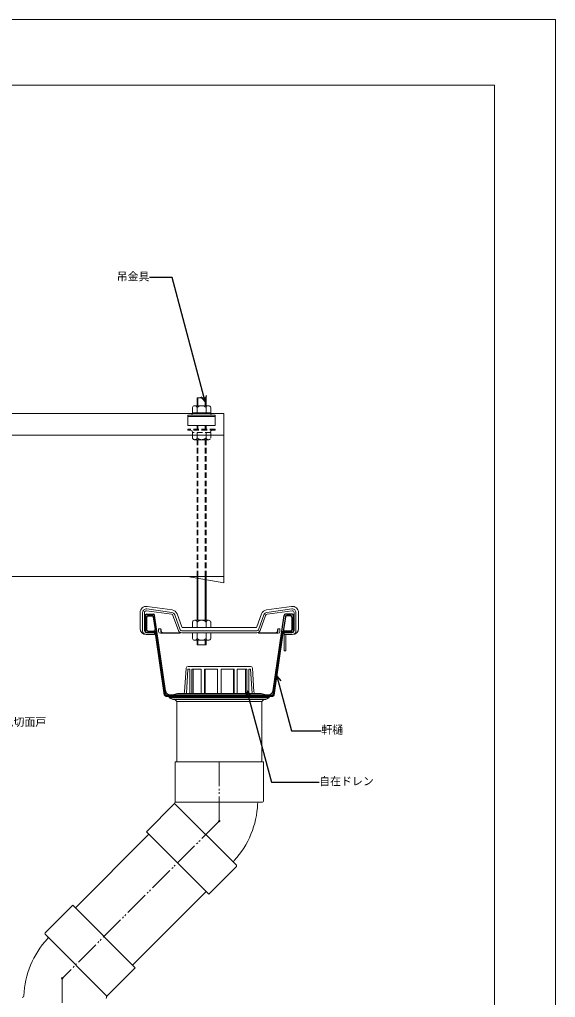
# Model space of a CAD drawing. Units: millimetres at full size, sheet at 1:3; details may follow other scales. Extents: x -1262 to 1258, y -891 to 1034.
# Drawn here: x 669 to 1258, y -184 to 891 of the extents above; entities that cross this region are included whole.
import ezdxf
from ezdxf.enums import TextEntityAlignment as Align

# ---------------------------------------------------------------- set-up
doc = ezdxf.new("R2010")
doc.units = ezdxf.units.MM
doc.header["$LTSCALE"] = 3
doc.header["$PDMODE"] = 32
doc.header["$PDSIZE"] = 1.5
doc.linetypes.add('DASHED2', pattern=[3, 2, -1])
doc.linetypes.add('DOUBLE_CHAIN2', pattern=[12.8, 9, -1, 0.6, -0.6, 0.6, -1])
for name, color, linetype, lineweight in [('0-0_補助1', 4, 'Continuous', 5), ('0-6_名称1', 5, 'Continuous', 25), ('0-B_屋根1', 6, 'Continuous', 20), ('1-8_樋', 134, 'Continuous', 30), ('1-9_吊金具', 3, 'Continuous', 9), ('1-B_ドレン', 3, 'Continuous', 9), ('1-D_竪樋', 6, 'Continuous', 20), ('5-B_枠2', 4, 'Continuous', 5)]:
    doc.layers.add(name, color=color, linetype=linetype, lineweight=lineweight)
doc.styles.add('ＭＳ ゴシック', font='')
doc.styles.get('ＭＳ ゴシック').set_extended_font_data('MS Gothic')

msp = doc.modelspace()

# ---------------------------------------------------------------- linework, layer by layer
at = {"layer": '0-0_補助1'}
msp.add_lwpolyline([(1191.647, -819), (1191.647, 819), (-1194.647, 819), (-1194.647, -819)], dxfattribs=at)
at = {"layer": '0-6_名称1'}
for p, q in [((873.296, 471.379), (868.846, 476.399)), ((873.296, 471.379), (874.641, 477.951)), ((952.041, 169.46), (950.696, 162.887)), ((952.041, 169.46), (956.492, 164.44)), ((919.176, 153.151), (917.831, 146.579)), ((919.176, 153.151), (923.627, 148.132))]:
    msp.add_line(p, q, dxfattribs=at)
for points in [[(873.296, 471.379), (836.811, 607.546), (812.026, 607.546)], [(952.041, 169.46), (968.121, 109.447), (1000.992, 109.447)], [(919.176, 153.151), (946.064, 52.803), (998.66, 52.803)]]:
    msp.add_lwpolyline(points, dxfattribs=at)
at = {"layer": '0-B_屋根1'}
for p, q in [((893.936, 458.072), (-885.674, 458.072)), ((893.936, 458.072), (893.936, 279.072)), ((-885.674, 434.072), (893.936, 434.072)), ((893.936, 279.072), (-885.674, 279.072))]:
    msp.add_line(p, q, dxfattribs=at)
msp.add_lwpolyline([(893.936, 279.072), (893.936, 272.072), (853.936, 279.072)], dxfattribs=at)
at = {"layer": '1-8_樋'}
for p, q in [((808.826, 237.372), (816.045, 237.372)), ((810.426, 237.372), (814.662, 237.372)), ((968.826, 237.372), (961.607, 237.372)), ((807.326, 235.872), (807.326, 218.872)), ((808.726, 234.272), (808.726, 220.472)), ((808.926, 234.272), (808.926, 220.472)), ((810.426, 235.972), (814.662, 235.972)), ((810.426, 235.772), (814.662, 235.772)), ((816.146, 234.488), (818.155, 220.688)), ((829.587, 153.252), (817.53, 236.088)), ((948.065, 153.252), (960.122, 236.088)), ((961.506, 234.488), (959.498, 220.688)), ((967.226, 235.972), (962.991, 235.972)), ((967.226, 235.772), (962.991, 235.772)), ((968.726, 234.272), (968.726, 220.472)), ((968.926, 234.272), (968.926, 220.472)), ((970.326, 235.872), (970.326, 218.872)), ((808.826, 217.372), (818.205, 217.372)), ((810.426, 218.972), (816.67, 218.972)), ((810.426, 218.772), (818.377, 218.772)), ((828.639, 148.656), (818.7, 216.944)), ((829.207, 150.312), (819.366, 217.916)), ((948.446, 150.312), (958.286, 217.916)), ((949.013, 148.656), (958.953, 216.944)), ((967.226, 218.772), (959.275, 218.772)), ((968.826, 217.372), (959.447, 217.372)), ((967.226, 218.972), (960.982, 218.972)), ((970.326, 223.372), (970.326, 220.872)), ((830.124, 147.372), (947.529, 147.372)), ((831.681, 148.172), (945.972, 148.172)), ((834.535, 148.972), (943.117, 148.972))]:
    msp.add_line(p, q, dxfattribs=at)
for centre, radius, start, end in [((808.826, 235.872), 1.5, 90, 180), ((816.045, 235.872), 1.5, 8.28156, 90), ((961.607, 235.872), 1.5, 90, 171.71844), ((968.826, 235.872), 1.5, 0, 90), ((810.426, 234.272), 1.7, 90, 180), ((810.426, 234.272), 1.5, 90, 180), ((814.662, 234.272), 1.7, 8.28156, 90), ((814.662, 234.272), 1.5, 8.28156, 90), ((962.991, 234.272), 1.7, 90, 171.71844), ((962.991, 234.272), 1.5, 90, 171.71844), ((967.226, 234.272), 1.7, 0, 90), ((967.226, 234.272), 1.5, 0, 90), ((808.826, 218.872), 1.5, 180, 270), ((810.426, 220.472), 1.7, 180, 270), ((810.426, 220.472), 1.5, 180, 270), ((816.67, 220.472), 1.5, 270, 8.28156), ((818.205, 216.872), 0.5, 8.28155, 90), ((818.377, 217.772), 1, 8.28156, 90), ((959.275, 217.772), 1, 90, 171.71844), ((959.447, 216.872), 0.5, 90, 171.71844), ((960.982, 220.472), 1.5, 171.71844, 270), ((967.226, 220.472), 1.5, 270, 0), ((967.226, 220.472), 1.7, 270, 0), ((968.826, 218.872), 1.5, 270, 0), ((834.535, 153.972), 5, 188.28156, 270), ((943.117, 153.972), 5, 270, 351.71844), ((830.124, 148.872), 1.5, 188.28156, 270), ((830.124, 148.872), 1.5, 188.28156, 270), ((831.681, 150.672), 2.5, 188.28156, 270), ((945.972, 150.672), 2.5, 270, 351.71844), ((947.529, 148.872), 1.5, 270, 351.71844)]:
    msp.add_arc(centre, radius, start, end, dxfattribs=at)
at = {"layer": '1-9_吊金具'}
for p, q in [((874.326, 475.231), (864.326, 475.231)), ((864.326, 466.631), (864.326, 475.231)), ((874.326, 475.231), (864.326, 475.231)), ((864.326, 466.631), (864.326, 475.231)), ((865.326, 466.631), (865.326, 475.231)), ((865.326, 466.631), (865.326, 475.231)), ((873.326, 466.631), (873.326, 475.231)), ((873.326, 466.631), (873.326, 475.231)), ((874.326, 466.631), (874.326, 475.231)), ((874.326, 466.631), (874.326, 475.231)), ((859.326, 464.631), (859.326, 458.631)), ((859.326, 464.631), (859.326, 458.631)), ((861.826, 466.631), (869.326, 466.631)), ((861.826, 466.631), (869.326, 466.631)), ((864.326, 464.631), (864.326, 458.631)), ((864.326, 464.631), (864.326, 458.631)), ((876.826, 466.631), (869.326, 466.631)), ((876.826, 466.631), (869.326, 466.631)), ((874.326, 464.631), (874.326, 458.631)), ((874.326, 464.631), (874.326, 458.631)), ((879.326, 464.631), (879.326, 458.631)), ((879.326, 464.631), (879.326, 458.631)), ((884.326, 456.131), (854.326, 456.131)), ((854.326, 456.131), (854.326, 454.931)), ((884.326, 456.131), (854.326, 456.131)), ((854.326, 456.131), (854.326, 454.931)), ((884.326, 454.931), (854.326, 454.931)), ((884.326, 454.931), (854.326, 454.931)), ((854.326, 454.931), (854.326, 444.931)), ((884.326, 454.931), (854.326, 454.931)), ((884.326, 454.931), (854.326, 454.931)), ((854.326, 454.931), (854.326, 444.931)), ((858.326, 456.131), (859.826, 458.631)), ((858.326, 456.131), (859.826, 458.631)), ((859.326, 458.631), (879.326, 458.631)), ((859.326, 458.631), (879.326, 458.631)), ((878.826, 458.631), (859.826, 458.631)), ((878.826, 458.631), (859.826, 458.631)), ((878.826, 458.631), (880.326, 456.131)), ((878.826, 458.631), (880.326, 456.131)), ((884.326, 456.131), (884.326, 454.931)), ((884.326, 456.131), (884.326, 454.931)), ((884.326, 454.931), (884.326, 444.931)), ((884.326, 454.931), (884.326, 444.931)), ((884.326, 444.931), (854.326, 444.931)), ((884.326, 444.931), (854.326, 444.931)), ((864.326, 440.931), (864.326, 444.931)), ((864.326, 440.931), (864.326, 444.931)), ((865.326, 440.931), (865.326, 444.931)), ((865.326, 440.931), (865.326, 444.931)), ((873.326, 440.931), (873.326, 444.931)), ((873.326, 440.931), (873.326, 444.931)), ((874.326, 440.931), (874.326, 444.931)), ((874.326, 440.931), (874.326, 444.931)), ((864.326, 230.872), (864.326, 284.254)), ((865.326, 230.872), (865.326, 284.079)), ((873.326, 230.872), (873.326, 282.679)), ((874.326, 230.872), (874.326, 282.504)), ((801.726, 239.289), (801.726, 221.872)), ((804.526, 239.289), (804.526, 219.072)), ((806.526, 239.289), (806.526, 219.072)), ((836.293, 237.406), (808.805, 241.27)), ((836.572, 239.387), (809.083, 243.25)), ((836.961, 242.16), (809.473, 246.023)), ((845.745, 220.388), (839.774, 236.794)), ((847.581, 223.53), (842.405, 237.752)), ((930.072, 223.53), (935.248, 237.752)), ((931.908, 220.388), (937.879, 236.794)), ((940.692, 242.16), (968.18, 246.023)), ((941.081, 239.387), (968.57, 243.25)), ((941.36, 237.406), (968.848, 241.27)), ((971.126, 239.289), (971.126, 219.072)), ((973.126, 239.289), (973.126, 219.072)), ((975.926, 239.289), (975.926, 221.872)), ((843.866, 219.704), (837.894, 236.11)), ((859.326, 228.872), (859.326, 222.872)), ((861.826, 230.872), (869.326, 230.872)), ((864.326, 228.872), (864.326, 222.872)), ((876.826, 230.872), (869.326, 230.872)), ((874.326, 228.872), (874.326, 222.872)), ((879.326, 228.872), (879.326, 222.872)), ((933.787, 219.704), (939.759, 236.11)), ((808.526, 215.072), (817.624, 215.072)), ((808.826, 217.072), (817.624, 217.072)), ((817.624, 217.072), (817.624, 215.072)), ((822.124, 221.572), (823.899, 221.572)), ((822.124, 221.572), (822.124, 218.572)), ((824.124, 216.572), (844.658, 216.572)), ((824.399, 220.572), (824.399, 218.572)), ((824.899, 220.572), (824.899, 219.072)), ((826.899, 217.072), (844.658, 217.072)), ((844.961, 217.174), (845.572, 217.639)), ((845.263, 216.776), (846.068, 217.387)), ((847.624, 219.072), (888.826, 219.072)), ((847.624, 217.072), (888.826, 217.072)), ((848.521, 222.872), (888.826, 222.872)), ((859.326, 222.872), (879.326, 222.872)), ((859.326, 222.872), (879.326, 222.872)), ((879.326, 216.872), (859.326, 216.872)), ((859.326, 210.872), (859.326, 216.872)), ((864.326, 210.872), (864.326, 216.872)), ((874.326, 210.872), (874.326, 216.872)), ((879.326, 210.872), (879.326, 216.872)), ((929.132, 222.872), (888.826, 222.872)), ((930.029, 219.072), (888.826, 219.072)), ((930.029, 217.072), (888.826, 217.072)), ((931.585, 217.387), (932.39, 216.776)), ((932.081, 217.639), (932.692, 217.174)), ((950.754, 217.072), (932.995, 217.072)), ((953.529, 216.572), (932.995, 216.572)), ((952.754, 220.572), (952.754, 219.072)), ((953.254, 220.572), (953.254, 218.572)), ((955.529, 221.572), (953.754, 221.572)), ((955.529, 221.572), (955.529, 218.572)), ((960.029, 217.072), (960.029, 197.072)), ((960.029, 217.072), (960.029, 215.072)), ((969.126, 217.072), (960.029, 217.072)), ((969.126, 215.072), (960.029, 215.072)), ((861.826, 208.872), (869.326, 208.872)), ((864.326, 203.872), (864.326, 208.872)), ((865.326, 203.872), (865.326, 208.872)), ((876.826, 208.872), (869.326, 208.872)), ((873.326, 203.872), (873.326, 208.872)), ((874.326, 203.872), (874.326, 208.872)), ((864.326, 203.872), (874.326, 203.872))]:
    msp.add_line(p, q, dxfattribs=at)
at = {"layer": '1-9_吊金具', "linetype": 'DASHED2'}
for p, q in [((854.326, 440.931), (854.326, 439.731)), ((884.326, 440.931), (854.326, 440.931)), ((854.326, 440.931), (854.326, 439.731)), ((884.326, 440.931), (884.326, 439.731)), ((884.326, 439.731), (854.326, 439.731)), ((858.326, 439.731), (859.826, 437.231)), ((858.326, 439.731), (859.826, 437.231)), ((879.326, 437.231), (859.326, 437.231)), ((859.326, 431.231), (859.326, 437.231)), ((879.326, 437.231), (859.326, 437.231)), ((859.326, 431.231), (859.326, 437.231)), ((864.326, 431.231), (864.326, 437.231)), ((864.326, 431.231), (864.326, 437.231)), ((874.326, 431.231), (874.326, 437.231)), ((874.326, 431.231), (874.326, 437.231)), ((878.826, 437.231), (880.326, 439.731)), ((878.826, 437.231), (880.326, 439.731)), ((879.326, 431.231), (879.326, 437.231)), ((879.326, 431.231), (879.326, 437.231)), ((861.826, 429.231), (869.326, 429.231)), ((861.826, 429.231), (869.326, 429.231)), ((864.326, 429.231), (864.326, 284.254)), ((864.326, 429.231), (864.326, 284.254)), ((865.326, 429.231), (865.326, 284.079)), ((876.826, 429.231), (869.326, 429.231)), ((876.826, 429.231), (869.326, 429.231)), ((873.326, 429.231), (873.326, 282.679)), ((874.326, 429.231), (874.326, 282.504))]:
    msp.add_line(p, q, dxfattribs=at)
msp.add_lwpolyline([(884.326, 440.931), (884.326, 439.731), (854.326, 439.731)], dxfattribs=at)
at = {"layer": '1-9_吊金具'}
msp.add_lwpolyline([(962.029, 214.072), (962.029, 197.072), (960.029, 197.072)], dxfattribs=at)
for centre, radius, start, end in [((861.826, 464.069), 2.563, 12.67965, 167.32035), ((861.826, 464.069), 2.563, 12.67965, 167.32035), ((869.326, 459.381), 7.25, 89.9999, 133.6049), ((869.326, 459.381), 7.25, 89.9999, 133.6049), ((869.326, 459.382), 7.25, 46.39499, 90.00021), ((869.326, 459.382), 7.25, 46.39499, 90.00021), ((876.826, 464.069), 2.563, 12.6797, 167.32259), ((876.826, 464.069), 2.563, 12.6797, 167.32259), ((808.526, 239.289), 6.8, 82, 180), ((808.526, 239.289), 4, 82, 180), ((808.526, 239.289), 2, 82, 180), ((836.015, 235.426), 2, 20, 82), ((836.015, 235.426), 4, 20, 82), ((836.015, 235.426), 6.8, 20, 82), ((941.638, 235.426), 6.8, 98, 160), ((941.638, 235.426), 4, 98, 160), ((941.638, 235.426), 2, 98, 160), ((969.126, 239.289), 6.8, 0, 98), ((969.126, 239.289), 4, 0, 98), ((969.126, 239.289), 2, 0, 98), ((861.826, 228.309), 2.563, 12.67717, 167.32054), ((869.326, 223.622), 7.25, 89.99979, 133.60501), ((869.326, 223.622), 7.25, 46.3951, 90.0001), ((876.826, 228.31), 2.563, 12.6797, 167.32259), ((808.526, 221.872), 6.8, 180, 270), ((808.526, 219.072), 4, 180, 270), ((808.526, 219.072), 2, 180, 270), ((824.124, 218.572), 2, 180, 270), ((823.399, 220.572), 1, 0, 90), ((823.899, 220.572), 1, 0, 90), ((826.399, 218.572), 2, 180, 270), ((826.899, 219.072), 2, 180, 269.99999), ((847.624, 221.072), 4, 200, 270), ((844.658, 217.572), 0.5, 270, 307.23483), ((844.658, 217.572), 1, 270, 307.23483), ((847.624, 221.072), 2, 200, 270), ((848.521, 223.872), 1, 200, 270), ((929.132, 223.872), 1, 270, 340), ((930.029, 221.072), 2, 270, 340), ((930.029, 221.072), 4, 270, 340), ((932.995, 217.572), 1, 232.76517, 270), ((932.995, 217.572), 0.5, 232.76517, 270), ((950.754, 219.072), 2, 270.00001, 0), ((951.254, 218.572), 2, 270, 0), ((953.754, 220.572), 1, 90, 180), ((954.254, 220.572), 1, 90, 180), ((953.529, 218.572), 2, 270, 0), ((963.029, 214.072), 1, 90, 180), ((969.126, 221.872), 6.8, 270, 0), ((969.126, 219.072), 4, 270, 0), ((969.126, 219.072), 2, 270, 0), ((861.826, 211.434), 2.563, 192.6797, 347.32259), ((861.826, 211.434), 2.563, 192.6797, 347.32259), ((869.326, 216.122), 7.25, 226.39499, 270.00021), ((869.326, 216.122), 7.25, 269.99979, 313.60501), ((876.826, 211.434), 2.563, 192.67959, 347.31812)]:
    msp.add_arc(centre, radius, start, end, dxfattribs=at)
at = {"layer": '1-9_吊金具', "linetype": 'DASHED2'}
for centre, radius, start, end in [((861.826, 431.794), 2.563, 192.6797, 347.32259), ((861.826, 431.794), 2.563, 192.6797, 347.32259), ((869.326, 436.481), 7.25, 226.3951, 270.0001), ((869.326, 436.481), 7.25, 226.3951, 270.0001), ((869.326, 436.481), 7.25, 269.99907, 313.60375), ((869.326, 436.481), 7.25, 269.99907, 313.60375), ((876.826, 431.794), 2.563, 192.67959, 347.31812), ((876.826, 431.794), 2.563, 192.67959, 347.31812)]:
    msp.add_arc(centre, radius, start, end, dxfattribs=at)
at = {"layer": '1-B_ドレン'}
for p, q in [((850.7, 152.039), (852.452, 178.305)), ((854.381, 177.172), (852.58, 150.172)), ((854.381, 177.172), (852.58, 150.172)), ((854.381, 177.172), (856.486, 177.172)), ((854.447, 180.172), (923.205, 180.172)), ((856.486, 150.172), (856.486, 177.172)), ((858.476, 150.172), (858.476, 177.172)), ((858.476, 177.172), (860.076, 177.172)), ((860.076, 177.172), (869.026, 177.172)), ((860.076, 150.172), (860.076, 177.172)), ((869.026, 150.172), (869.026, 177.172)), ((872.456, 150.172), (872.456, 177.172)), ((872.456, 177.172), (873.226, 177.172)), ((873.226, 150.172), (873.226, 177.172)), ((873.226, 177.172), (886.826, 177.172)), ((886.826, 150.172), (886.826, 177.172)), ((904.426, 177.172), (890.826, 177.172)), ((890.826, 150.172), (890.826, 177.172)), ((904.426, 150.172), (904.426, 177.172)), ((905.196, 177.172), (904.426, 177.172)), ((905.196, 150.172), (905.196, 177.172)), ((908.626, 150.172), (908.626, 177.172)), ((917.576, 177.172), (908.626, 177.172)), ((917.576, 150.172), (917.576, 177.172)), ((919.176, 177.172), (917.576, 177.172)), ((919.176, 150.172), (919.176, 177.172)), ((921.166, 150.172), (921.166, 177.172)), ((923.272, 177.172), (921.166, 177.172)), ((923.272, 177.172), (925.072, 150.172)), ((926.952, 152.039), (925.201, 178.305)), ((943.826, 146.572), (833.826, 146.572)), ((943.826, 145.572), (833.826, 145.572)), ((939.826, 143.572), (837.826, 143.572)), ((838.826, 149.172), (842.826, 150.172)), ((838.826, 148.172), (838.826, 149.172)), ((838.826, 148.172), (938.826, 148.172)), ((842.026, 141.572), (840.026, 143.572)), ((935.626, 141.572), (842.026, 141.572)), ((842.026, 141.572), (842.226, 75.072)), ((842.826, 150.172), (934.826, 150.172)), ((935.426, 75.072), (935.626, 141.572)), ((935.626, 141.572), (937.626, 143.572)), ((939.826, 143.572), (943.826, 145.572)), ((943.826, 145.572), (943.826, 146.572)), ((935.426, 75.072), (842.226, 75.072))]:
    msp.add_line(p, q, dxfattribs=at)
for points in [[(837.826, 143.572), (833.826, 145.572), (833.826, 146.572)], [(938.826, 148.172), (938.826, 149.172), (934.826, 150.172)]]:
    msp.add_lwpolyline(points, dxfattribs=at)
for centre, start, end in [((854.447, 178.172), 89.99983, 176.18565), ((923.205, 178.172), 3.81497, 89.99899), ((848.705, 152.172), 270.00111, 356.18799), ((928.947, 152.172), 183.81335, 270.00041)]:
    msp.add_arc(centre, 2, start, end, dxfattribs=at)
at = {"layer": '1-D_竪樋'}
for p, q in [((840.326, 75.071), (937.326, 75.072)), ((840.326, 75.071), (840.327, 31.072)), ((937.326, 75.072), (937.327, 32.072)), ((808.569, -1.596), (839.681, 29.515)), ((907.565, -38.366), (839.681, 29.515)), ((936.327, 31.072), (840.327, 31.072)), ((811.398, -4.425), (730.559, -85.265)), ((877.159, -70.185), (808.57, -1.596)), ((877.159, -70.185), (907.565, -39.78)), ((874.331, -67.357), (793.492, -148.197)), ((727.731, -82.436), (697.325, -112.841)), ((727.731, -82.436), (796.32, -151.025)), ((697.325, -114.256), (765.209, -182.137)), ((796.32, -151.025), (765.209, -182.137))]:
    msp.add_line(p, q, dxfattribs=at)
at = {"layer": '1-D_竪樋', "linetype": 'DOUBLE_CHAIN2'}
for p, q in [((888.826, 10.072), (888.826, 75.072)), ((888.826, 10.072), (716.064, -162.693)), ((716.064, -162.693), (716.064, -227.693))]:
    msp.add_line(p, q, dxfattribs=at)
at = {"layer": '1-D_竪樋'}
for centre, radius, start, end in [((835.327, 32.232), 5, 315.00113, 0.00031), ((834.041, 32.764), 97, 317.13754, 357.86271), ((932.972, 29.072), 2, 90.00018, 177.8654), ((936.327, 32.072), 1, 270, 0), ((906.607, -34.58), 2, 137.13831, 225.00072), ((906.857, -39.073), 1, 315, 45), ((698.032, -113.548), 1, 135, 225), ((698.283, -118.042), 2, 317.13831, 45.00072), ((770.849, -185.385), 97, 137.13754, 177.86271), ((671.918, -181.693), 2, 270.00018, 357.8654), ((769.563, -184.854), 5, 135.00113, 180.00031)]:
    msp.add_arc(centre, radius, start, end, dxfattribs=at)
for p in [(888.826, 10.072), (716.064, -162.693)]:
    msp.add_point(p, dxfattribs=at)
at = {"layer": '5-B_枠2'}
msp.add_lwpolyline([(-1261.5, 891), (1258.5, 891), (1258.5, -891), (-1261.5, -891)], close=True, dxfattribs=at)

# ---------------------------------------------------------------- texts
at = {"layer": '0-6_名称1', "style": 'ＭＳ ゴシック'}
for s, p in [('吊金具', (776.026, 601.546)), ('軒先見切面戸', (626.467, 111.986)), ('軒樋', (1000.992, 103.447)), ('自在ドレン', (998.66, 46.803))]:
    msp.add_text(s, height=8.798, dxfattribs=at).set_placement(p, align=Align.BOTTOM_LEFT)

doc.saveas('drawing.dxf')
